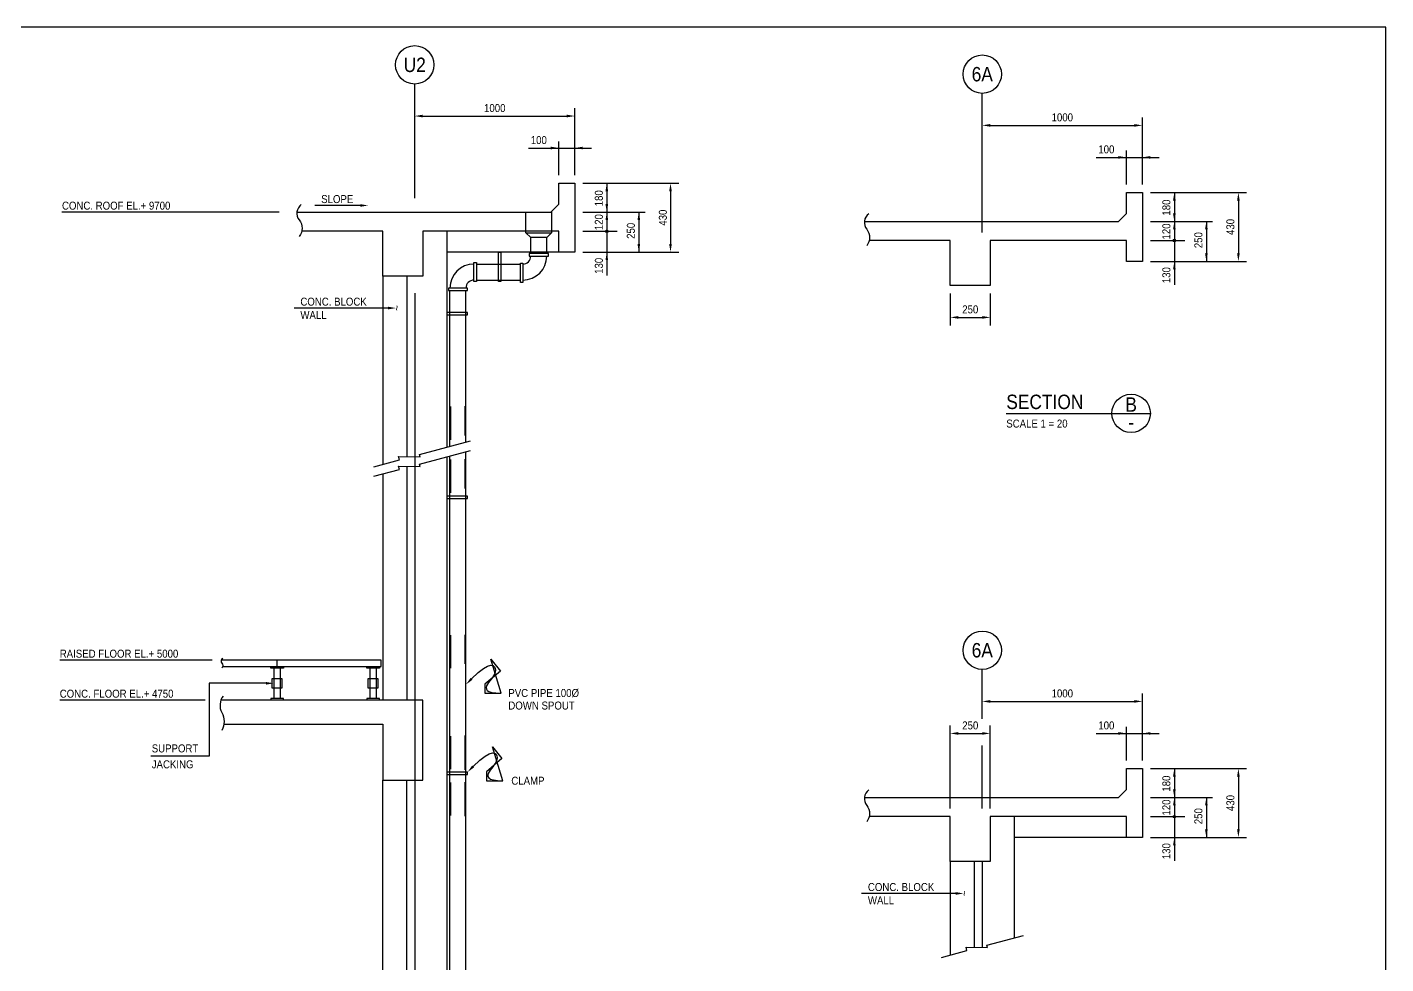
# Model space of a CAD drawing. Extents: x 300 to 84012, y 300 to 58945.
# Drawn here: x 41211 to 83652, y 29677 to 58945 of the extents above; entities that cross this region are included whole.
import ezdxf
from ezdxf.enums import TextEntityAlignment as Align

# ---------------------------------------------------------------- set-up
doc = ezdxf.new("R2010")
doc.units = 0
doc.header["$LTSCALE"] = 1000
for name, pattern in [('CENTER', [0]), ('HIDDEN', [0]), ('HIDDEN2', [0])]:
    doc.linetypes.add(name, pattern=pattern)
doc.layers.get('0').update_dxf_attribs({"linetype": 'CONTINUOUS'})
doc.layers.add('AS', color=4, linetype='CENTER')
doc.layers.add('DIM', color=2, linetype='CONTINUOUS')

msp = doc.modelspace()

# ---------------------------------------------------------------- linework, layer by layer
at = {"color": 0}
for p, q in [((51614.11893170331, 53373.29768037827), (50199.37021349423, 53373.29768037827)), ((54317.93074221056, 52567.80265123311), (54317.93074221056, 45819.30451226581)), ((56942.93074221057, 51867.80265123312), (56942.93074221056, 52367.80265123309)), ((57442.93074221058, 51867.80265123311), (57442.93074221058, 52367.80265123309)), ((57817.93074221042, 51917.80265123311), (57817.93074221049, 52567.80265123308)), ((57817.93074221056, 51917.80265123311), (54317.93074221056, 51917.80265123311)), ((55242.93074221056, 51542.80265123308), (56617.93074221057, 51542.80265123309)), ((52317.93074221056, 51167.80265123311), (52317.93074221057, 45283.40612740357)), ((53067.93074221056, 51167.80265123311), (53067.93074221056, 45524.8156976764)), ((55242.93074221056, 51042.8026512331), (56617.93074221056, 51042.80265123311)), ((54417.93074221056, 45846.09943150892), (54417.93074221056, 50717.8026512331)), ((54917.93074221056, 45980.07402772448), (54917.93074221056, 50717.80265123311)), ((52485.11289438619, 50167.80265123311), (49549.70222459185, 50167.80265123311)), ((71796.61065594463, 46876.52721813363), (76296.61065594463, 46876.52721813363)), ((54317.93074221057, 45519.90327652207), (54317.93074221057, 12167.8026512331)), ((54417.93074221056, 15242.80265123309), (54417.93074221056, 45546.69819576518)), ((54917.93074221056, 15242.80265123309), (54917.93074221056, 45680.67279198074)), ((53067.93074221056, 45225.41446193265), (53067.93074221055, 37917.80265123311)), ((52317.93074221056, 44984.00489165982), (52317.93074221056, 37917.80265123311)), ((49017.93074221056, 38967.80265123311), (49017.93074221056, 39167.80265123311)), ((48917.93074221056, 38917.80265123311), (48917.93074221056, 37967.80265123309)), ((49117.93074221056, 38917.80265123311), (49117.93074221056, 37967.80265123309)), ((51917.93074221056, 38917.80265123311), (51917.93074221056, 37967.80265123309)), ((52117.93074221056, 38917.80265123311), (52117.93074221056, 37967.80265123309)), ((46891.74726793439, 36167.80265123311), (45077.48390437855, 36167.80265123311)), ((53067.93074221057, 16167.80265123311), (53067.93074221044, 35417.80265123311)), ((72046.61065594463, 34276.52721813363), (72046.61065594463, 30485.78895413095)), ((75546.61065594462, 33626.52721813363), (72046.61065594463, 33626.52721813363)), ((70046.61065594462, 32876.52721813363), (70046.61065594462, 29949.8905692687)), ((70796.61065594462, 32876.52721813363), (70796.61065594463, 30191.30013954155)), ((70213.79280812026, 31876.52721813363), (67278.3821383259, 31876.52721813363)), ((71193.8349066945, 30257.28838079453), (72330.77620275505, 30561.93088291555)), ((69772.81490209502, 29876.52721813363), (70567.90935364387, 30089.57213433261))]:
    msp.add_line(p, q, dxfattribs=at)
at = {"color": 0, "linetype": 'HIDDEN'}
for p, q in [((54442.93074221055, 46052.45425166242), (54442.93074221055, 47087.73423148434)), ((54892.93074221056, 46186.42884787799), (54892.93074221056, 47101.37154114128)), ((54442.93074221055, 44399.00391926314), (54442.93074221055, 45434.28389908507)), ((54892.93074221056, 44532.97851547871), (54892.93074221056, 45447.921208742)), ((54442.93074221055, 38912.55490090241), (54442.93074221055, 39947.83488072433)), ((54892.93074221056, 39046.52949711798), (54892.93074221056, 39961.47219038127)), ((54442.93074221055, 35758.65450348226), (54442.93074221055, 36793.93448330418)), ((54892.93074221056, 35743.41076878849), (54892.93074221056, 36807.57179296111)), ((54442.93074221055, 34306.67489976891), (54442.93074221055, 35341.95487959083)), ((54892.93074221056, 34291.43116507514), (54892.93074221056, 35355.59218924776))]:
    msp.add_line(p, q, dxfattribs=at)
at = {"color": 0}
for points in [[(83652.44755244756, 300), (83652.44755244756, 58945.11723195994), (300, 58945.11723195994), (300, 300)], [(55930.43074221056, 50992.80265123311), (55930.43074221056, 51917.80265123311), (56005.43074221056, 51917.80265123311), (56005.43074221057, 50992.80265123311)], [(57492.93074221056, 51792.80265123311), (57492.93074221056, 51867.80265123311), (56892.93074221057, 51867.80265123311), (56892.93074221057, 51792.8026512331)], [(55167.93074221055, 50992.80265123311), (55167.93074221056, 51592.8026512331), (55242.93074221056, 51592.8026512331), (55242.93074221056, 50992.80265123311)], [(56617.93074221056, 50967.80265123311), (56617.93074221057, 51567.8026512331), (56692.93074221057, 51567.8026512331), (56692.93074221058, 50967.80265123311)], [(54967.93074221056, 50717.80265123311), (54967.93074221056, 50792.80265123311), (54367.93074221056, 50792.80265123311), (54367.93074221056, 50717.8026512331)], [(54967.93074221054, 49955.30265123311), (54967.93074221054, 50030.30265123311), (54317.93074221054, 50030.30265123311), (54317.93074221054, 49955.3026512331)], [(54967.93074221054, 44215.73809658245), (54967.93074221054, 44290.73809658245), (54317.93074221054, 44290.73809658246), (54317.93074221054, 44215.73809658244)], [(49167.93074221056, 38292.8026512331), (48867.93074221055, 38292.8026512331), (48867.93074221055, 38592.8026512331), (49167.93074221055, 38592.8026512331)], [(52167.93074221056, 38292.8026512331), (51867.93074221055, 38292.8026512331), (51867.93074221055, 38592.8026512331), (52167.93074221055, 38592.8026512331)], [(54967.93074221054, 35592.8026512331), (54967.93074221054, 35667.8026512331), (54317.93074221054, 35667.80265123311), (54317.93074221054, 35592.80265123309)]]:
    msp.add_lwpolyline(points, close=True, dxfattribs=at)
for points in [[(49636.22511071468, 53167.80265123311), (57567.93074221056, 53167.80265123311), (57817.93074221056, 53417.80265123311), (57817.93074221056, 54067.80265123311), (58317.93074221056, 54067.80265123311), (58317.93074221056, 51917.80265123311), (57817.93074221056, 51917.80265123311), (57817.93074221055, 52567.80265123311), (53567.93074221057, 52567.80265123311), (53567.93074221056, 51167.80265123311), (52317.93074221056, 51167.80265123311), (52317.93074221056, 52567.80265123311), (49787.40744363247, 52567.80265123311)], [(67364.90502444874, 52876.52721813363), (75296.61065594462, 52876.52721813363), (75546.61065594462, 53126.52721813363), (75546.61065594462, 53776.52721813363), (76046.61065594462, 53776.52721813363), (76046.61065594462, 51626.52721813363), (75546.61065594462, 51626.52721813363), (75546.6106559446, 52276.52721813363), (71296.61065594463, 52276.52721813363), (71296.61065594463, 50876.52721813363), (70046.61065594462, 50876.52721813363), (70046.61065594462, 52276.52721813363), (67516.08735736653, 52276.52721813363)], [(52044.13498836096, 45210.04277626849), (52839.22943990982, 45423.08769246747), (52810.97050907237, 45528.5514581204), (53484.45908383177, 45518.76009100361), (53465.15499296043, 45590.80393892939), (55063.80254435595, 46019.16025930781)], [(52044.13498836096, 44910.64154052475), (52839.22943990982, 45123.68645672373), (52810.97050907237, 45229.15022237666), (53484.45908383177, 45219.35885525987), (53465.15499296043, 45291.40270318565), (55063.80254435595, 45719.75902356407)], [(47317.93074221057, 38967.80265123311), (52267.93074221056, 38967.80265123311), (52267.93074221056, 39167.80265123311), (47273.81378177017, 39167.80265123311)], [(55093.2010726087, 38583.08528157591), (55093.2010726087, 38583.08528157591), (55297.93782648454, 38776.56054526801), (55463.85440019835, 38905.06493365306), (55594.41329530706, 38978.18842034446), (55693.07701336754, 39005.52097895562), (55763.30805593671, 38996.65258309996), (55808.56892457146, 38961.17320639088), (55832.3221208287, 38908.67282244177), (55838.03014626532, 38848.74140486605), (55829.03975328278, 38789.32562044763), (55808.2346976608, 38731.79890865237), (55778.38298602361, 38675.89140211667), (55742.2526249955, 38621.33323347689), (55702.6116212007, 38567.85453536941), (55662.2279812635, 38515.18544043061), (55623.86971180813, 38463.05608129687), (55590.30481945886, 38411.19659060457), (55564.67262872426, 38359.65194609045), (55551.59773564999, 38309.7265058928), (55556.07605416606, 38263.03947325026), (55583.10349820245, 38221.2100514015), (55637.67598168914, 38185.85744358518), (55724.78941855611, 38158.60085303996), (55849.43972273335, 38141.05948300446), (56016.62280815084, 38134.85253671738), (55694.00376898864, 39194.1715728206), (55993.57861841161, 38825.71271167357), (55509.65005966832, 38411.19657910793), (55509.65005966832, 38134.85253671738), (56016.62280815084, 38134.85253671738)], [(49217.93074221056, 38967.80265123311), (49217.93074221056, 38917.80265123311), (48817.93074221056, 38917.80265123311), (48817.93074221056, 38967.80265123311)], [(52217.93074221056, 38967.80265123311), (52217.93074221056, 38917.80265123311), (51817.93074221056, 38917.80265123311), (51817.93074221056, 38967.80265123311)], [(47357.02391428629, 37167.80265123311), (52317.93074221056, 37167.80265123311), (52317.93074221056, 35417.80265123311), (53567.93074221056, 35417.80265123311), (53567.93074221056, 37917.80265123311), (47262.76775043173, 37917.80265123311)], [(49217.93074221056, 37917.8026512331), (49217.93074221056, 37967.8026512331), (48817.93074221056, 37967.8026512331), (48817.93074221056, 37917.8026512331)], [(52217.93074221056, 37917.8026512331), (52217.93074221056, 37967.8026512331), (51817.93074221056, 37967.8026512331), (51817.93074221056, 37917.8026512331)], [(55143.20107260869, 35846.07298326321), (55143.20107260869, 35846.07298326321), (55347.93782648452, 36039.5482469553), (55513.85440019834, 36168.05263534035), (55644.41329530704, 36241.17612203175), (55743.07701336753, 36268.50868064292), (55813.30805593669, 36259.64028478725), (55858.56892457145, 36224.16090807817), (55882.32212082869, 36171.66052412906), (55888.0301462653, 36111.72910655334), (55879.03975328277, 36052.31332213492), (55858.23469766078, 35994.78661033967), (55828.3829860236, 35938.87910380396), (55792.25262499548, 35884.32093516418), (55752.61162120069, 35830.84223705671), (55712.22798126348, 35778.17314211791), (55673.86971180811, 35726.04378298416), (55640.30481945885, 35674.18429229186), (55614.67262872424, 35622.63964777774), (55601.59773564998, 35572.71420758009), (55606.07605416605, 35526.02717493755), (55633.10349820244, 35484.1977530888), (55687.67598168912, 35448.84514527248), (55774.78941855609, 35421.58855472725), (55899.43972273333, 35404.04718469176), (56066.62280815082, 35397.84023840467), (55744.00376898862, 36457.15927450789), (56043.57861841159, 36088.70041336086), (55559.6500596683, 35674.18428079522), (55559.6500596683, 35397.84023840467), (56066.62280815082, 35397.84023840467)], [(67364.90502444874, 34876.52721813363), (75296.61065594462, 34876.52721813363), (75546.61065594462, 35126.52721813363), (75546.61065594462, 35776.52721813363), (76046.61065594462, 35776.52721813363), (76046.61065594462, 33626.52721813363), (75546.61065594462, 33626.52721813363), (75546.6106559446, 34276.52721813363), (71296.61065594463, 34276.52721813363), (71296.61065594463, 32876.52721813363), (70046.61065594462, 32876.52721813363), (70046.61065594462, 34276.52721813363), (67516.08735736653, 34276.52721813363)], [(50317.93074221058, 10667.80265123311), (50317.93074221057, 12167.80265123311), (52317.93074221057, 12167.80265123311), (52317.93074221046, 35417.80265123311)], [(70567.90935364387, 30089.57213433261), (70539.65042280643, 30195.03589998555), (71213.13899756582, 30185.24453286875), (71193.8349066945, 30257.28838079453)]]:
    msp.add_lwpolyline(points, dxfattribs=at)
for points in [[(49774.94781931926, 53402.58240924153, 0.4307159486512527), (49707.51436527604, 52919.63471208417, -0.3507425175111643), (49707.51436527603, 52402.9931339201)], [(67503.62773305333, 53111.30697614205, 0.4307159486512527), (67436.1942790101, 52628.3592789847, -0.3507425175111643), (67436.1942790101, 52111.71770082062)], [(47319.21663347213, 39213.5550061539, 0.5177386597960786), (47290.75793769985, 39071.35697798783, -0.3982250371693096), (47290.75793769984, 38918.22054445231)], [(47330.69114064192, 38043.40659019756, 0.2936667214286727), (47292.01765614417, 37531.32926850987, -0.2531557235486464), (47292.01765614417, 36970.94276032486)], [(67503.62773305333, 35111.30697614205, 0.4307159486512527), (67436.1942790101, 34628.3592789847, -0.3507425175111643), (67436.1942790101, 34111.71770082062)]]:
    msp.add_lwpolyline(points, format="xyb", dxfattribs=at)
at = {"color": 0, "linetype": 'HIDDEN2'}
msp.add_lwpolyline([(57592.93074221057, 53192.80265123313), (57592.93074221057, 52517.80265123311), (57442.93074221058, 52367.80265123309), (56942.93074221056, 52367.80265123309), (56792.93074221057, 52517.80265123311), (56792.93074221057, 53167.80265123311)], dxfattribs=at)
at = {"color": 0}
for centre, radius in [((53317.93074221057, 57767.80265123298), 600), ((71046.61065594463, 57476.5272181335), 600), ((59317.93074221057, 52567.80265123311), 40.41286210150429), ((77046.61065594463, 52276.52721813363), 40.41286210150429), ((75696.61065594463, 46876.52721813363), 600), ((71046.61065594463, 39476.5272181335), 600), ((77046.61065594463, 34276.52721813363), 40.41286210150429)]:
    msp.add_circle(centre, radius, dxfattribs=at)
for centre, radius, start, end in [((56692.93074221057, 51792.8026512331), 250, 270.0000000000003, 0), ((56692.93074221057, 51792.80265123311), 750, 270, 0), ((55167.93074221056, 50792.80265123309), 750, 90, 179.9999999999998), ((55167.93074221056, 50792.80265123311), 250, 90, 180)]:
    msp.add_arc(centre, radius, start, end, dxfattribs=at)
for points in [[(51614.11893170331, 53414.96434704493), (51614.11893170331, 53331.6310137116), (51864.11893170331, 53373.29768037827)], [(52485.11289438619, 50209.46931789978), (52485.11289438619, 50126.13598456645), (52735.11289438619, 50167.80265123311)], [(55122.91279461372, 38553.87355984289), (55063.48935060368, 38612.29700330894), (54917.93074221056, 38404.81494954581)], [(55172.91279461371, 35816.86126153018), (55113.48935060367, 35875.28470499623), (54967.93074221054, 35667.8026512331)], [(70213.79280812026, 31918.1938848003), (70213.79280812026, 31834.86055146697), (70463.79280812026, 31876.52721813363)]]:
    msp.add_solid(points, dxfattribs=at)
at = {"layer": 'AS', "color": 0}
for p, q in [((53317.93074221056, 50628.75950072566), (53317.93074221056, 10173.58403506301)), ((71046.61065594462, 32876.52721813363), (71046.61065594462, 30187.66556893272))]:
    msp.add_line(p, q, dxfattribs=at)
at = {"layer": 'DIM', "color": 0}
for p, q in [((53317.93074221057, 53599.44895455806), (53317.93074221057, 57167.80265123311)), ((71046.61065594463, 52526.52721813363), (71046.61065594463, 56876.52721813363)), ((53567.93074221057, 56167.80265123311), (58067.93074221056, 56167.80265123311)), ((58317.93074221056, 54317.80265123311), (58317.93074221056, 56417.80265123311)), ((76046.61065594462, 54026.52721813363), (76046.61065594462, 56126.52721813363)), ((71296.61065594463, 55876.52721813363), (75796.61065594462, 55876.52721813363)), ((57817.93074221056, 54317.80265123311), (57817.93074221056, 55377.56611369669)), ((56874.40169465094, 55167.80265123311), (58842.42782890853, 55167.80265123311)), ((74603.08160838501, 54876.52721813363), (76571.10774264259, 54876.52721813363)), ((75546.61065594462, 54026.52721813363), (75546.61065594462, 55086.29068059721)), ((58567.93074221056, 54067.80265123311), (61567.93074221057, 54067.80265123311)), ((59317.93074221057, 54067.80265123311), (59317.93074221057, 51187.43836343464)), ((61307.57196115943, 53817.80265123311), (61307.57196115943, 52167.80265123311)), ((76296.61065594462, 53776.52721813363), (79296.61065594463, 53776.52721813363)), ((77046.61065594463, 53776.52721813363), (77046.61065594463, 50896.16293033516)), ((79046.61065594463, 53526.52721813363), (79046.61065594463, 51876.52721813363)), ((49086.98360258632, 53167.80265123311), (42298.65652339015, 53167.80265123311)), ((58567.93074221056, 53167.80265123311), (60512.86304173499, 53167.80265123311)), ((60317.93074221057, 53167.80265123311), (60317.93074221056, 51917.80265123311)), ((76296.61065594462, 52876.52721813363), (78241.54295546905, 52876.52721813363)), ((78046.61065594463, 52876.52721813363), (78046.61065594462, 51626.52721813363)), ((58567.93074221056, 52567.80265123311), (59645.95407579127, 52567.80265123311)), ((76296.61065594462, 52276.52721813363), (77374.63398952533, 52276.52721813363)), ((58567.93074221056, 51917.80265123311), (61567.93074221057, 51917.80265123311)), ((76296.61065594462, 51626.52721813363), (79296.61065594463, 51626.52721813363)), ((70046.61065594462, 50626.52721813363), (70046.61065594462, 49626.52721813363)), ((71296.61065594463, 50626.52721813363), (71296.61065594463, 49626.52721813363)), ((70296.61065594462, 49876.52721813363), (71046.61065594463, 49876.52721813363)), ((46993.22848647748, 39167.80265123311), (42228.60451493286, 39167.80265123311)), ((71046.61065594463, 37332.5520924208), (71046.61065594463, 38876.52721813363)), ((48667.93074221056, 38442.8026512331), (46891.74726793439, 38442.8026512331)), ((46891.74726793439, 38442.80265123311), (46891.74726793439, 36167.80265123311)), ((46768.66716985626, 37917.80265123311), (42228.60451493286, 37917.80265123311)), ((71296.61065594463, 37876.52721813363), (75796.61065594462, 37876.52721813363)), ((76046.61065594462, 36026.52721813363), (76046.61065594462, 38126.52721813363)), ((70046.61065594462, 34526.52721813363), (70046.61065594462, 37126.52721813363)), ((71296.61065594463, 34526.52721813363), (71296.61065594463, 37126.52721813363)), ((75546.61065594462, 36026.52721813363), (75546.61065594462, 37086.29068059721)), ((70296.61065594462, 36876.52721813363), (71046.61065594463, 36876.52721813363)), ((74603.08160838501, 36876.52721813363), (76571.10774264259, 36876.52721813363)), ((71046.61065594463, 34526.52721813363), (71046.61065594463, 36498.37229490039)), ((76296.61065594462, 35776.52721813363), (79296.61065594463, 35776.52721813363)), ((77046.61065594463, 35776.52721813363), (77046.61065594463, 32896.16293033516)), ((79046.61065594463, 35526.52721813363), (79046.61065594463, 33876.52721813363)), ((76296.61065594462, 34876.52721813363), (78241.54295546905, 34876.52721813363)), ((78046.61065594463, 34876.52721813363), (78046.61065594462, 33626.52721813363)), ((76296.61065594462, 34276.52721813363), (77374.63398952533, 34276.52721813363)), ((76296.61065594462, 33626.52721813363), (79296.61065594463, 33626.52721813363))]:
    msp.add_line(p, q, dxfattribs=at)
at = {"layer": 'DIM', "color": 0, "linetype": 'HIDDEN2'}
msp.add_line((56792.93074221057, 52517.80265123311), (57592.93074221057, 52517.80265123311), dxfattribs=at)
at = {"layer": 'DIM', "color": 0}
for points in [[(53567.93074221057, 56209.46931789978), (53567.93074221057, 56126.13598456645), (53317.93074221057, 56167.80265123311)], [(58067.93074221056, 56209.46931789978), (58067.93074221056, 56126.13598456645), (58317.93074221056, 56167.80265123311)], [(71296.61065594463, 55918.1938848003), (71296.61065594463, 55834.86055146697), (71046.61065594463, 55876.52721813363)], [(75796.61065594462, 55918.1938848003), (75796.61065594462, 55834.86055146697), (76046.61065594462, 55876.52721813363)], [(57567.93074221055, 55209.46931789978), (57567.93074221055, 55126.13598456645), (57817.93074221055, 55167.80265123311)], [(58567.93074221056, 55209.46931789978), (58567.93074221056, 55126.13598456645), (58317.93074221056, 55167.80265123311)], [(75296.6106559446, 54918.1938848003), (75296.6106559446, 54834.86055146697), (75546.6106559446, 54876.52721813363)], [(76296.61065594462, 54918.1938848003), (76296.61065594462, 54834.86055146697), (76046.61065594462, 54876.52721813363)], [(59276.2640755439, 53817.80265123311), (59359.59740887723, 53817.80265123311), (59317.93074221057, 54067.80265123311)], [(61265.90529449276, 53817.80265123311), (61349.23862782609, 53817.80265123311), (61307.57196115943, 54067.80265123311)], [(77004.94398927796, 53526.52721813363), (77088.27732261129, 53526.52721813363), (77046.61065594463, 53776.52721813363)], [(79004.94398927796, 53526.52721813363), (79088.27732261129, 53526.52721813363), (79046.61065594463, 53776.52721813363)], [(59276.2640755439, 53417.80265123311), (59359.59740887723, 53417.80265123311), (59317.93074221057, 53167.80265123311)], [(59276.2640755439, 52917.80265123311), (59359.59740887723, 52917.80265123311), (59317.93074221057, 53167.80265123311)], [(60276.2640755439, 52917.80265123311), (60359.59740887723, 52917.80265123311), (60317.93074221057, 53167.80265123311)], [(77004.94398927796, 53126.52721813363), (77088.27732261129, 53126.52721813363), (77046.61065594463, 52876.52721813363)], [(77004.94398927796, 52626.52721813363), (77088.27732261129, 52626.52721813363), (77046.61065594463, 52876.52721813363)], [(78004.94398927796, 52626.52721813363), (78088.27732261129, 52626.52721813363), (78046.61065594463, 52876.52721813363)], [(59276.2640755439, 51667.80265123311), (59359.59740887723, 51667.80265123311), (59317.93074221057, 51917.80265123311)], [(60276.2640755439, 52167.80265123311), (60359.59740887723, 52167.80265123311), (60317.93074221057, 51917.80265123311)], [(61265.90529449276, 52167.80265123311), (61349.23862782609, 52167.80265123311), (61307.57196115943, 51917.80265123311)], [(78004.94398927796, 51876.52721813363), (78088.27732261129, 51876.52721813363), (78046.61065594463, 51626.52721813363)], [(79004.94398927796, 51876.52721813363), (79088.27732261129, 51876.52721813363), (79046.61065594463, 51626.52721813363)], [(77004.94398927796, 51376.52721813363), (77088.27732261129, 51376.52721813363), (77046.61065594463, 51626.52721813363)], [(70296.61065594462, 49918.1938848003), (70296.61065594462, 49834.86055146697), (70046.61065594462, 49876.52721813363)], [(71046.61065594463, 49918.1938848003), (71046.61065594463, 49834.86055146697), (71296.61065594463, 49876.52721813363)], [(48667.93074221056, 38484.46931789976), (48667.93074221056, 38401.13598456643), (48917.93074221056, 38442.8026512331)], [(71296.61065594463, 37918.1938848003), (71296.61065594463, 37834.86055146697), (71046.61065594463, 37876.52721813363)], [(75796.61065594462, 37918.1938848003), (75796.61065594462, 37834.86055146697), (76046.61065594462, 37876.52721813363)], [(70296.61065594462, 36918.1938848003), (70296.61065594462, 36834.86055146697), (70046.61065594462, 36876.52721813363)], [(71046.61065594463, 36918.1938848003), (71046.61065594463, 36834.86055146697), (71296.61065594463, 36876.52721813363)], [(75296.6106559446, 36918.1938848003), (75296.6106559446, 36834.86055146697), (75546.6106559446, 36876.52721813363)], [(76296.61065594462, 36918.1938848003), (76296.61065594462, 36834.86055146697), (76046.61065594462, 36876.52721813363)], [(77004.94398927796, 35526.52721813363), (77088.27732261129, 35526.52721813363), (77046.61065594463, 35776.52721813363)], [(79004.94398927796, 35526.52721813363), (79088.27732261129, 35526.52721813363), (79046.61065594463, 35776.52721813363)], [(77004.94398927796, 35126.52721813363), (77088.27732261129, 35126.52721813363), (77046.61065594463, 34876.52721813363)], [(77004.94398927796, 34626.52721813363), (77088.27732261129, 34626.52721813363), (77046.61065594463, 34876.52721813363)], [(78004.94398927796, 34626.52721813363), (78088.27732261129, 34626.52721813363), (78046.61065594463, 34876.52721813363)], [(77004.94398927796, 33376.52721813363), (77088.27732261129, 33376.52721813363), (77046.61065594463, 33626.52721813363)], [(78004.94398927796, 33876.52721813363), (78088.27732261129, 33876.52721813363), (78046.61065594463, 33626.52721813363)], [(79004.94398927796, 33876.52721813363), (79088.27732261129, 33876.52721813363), (79046.61065594463, 33626.52721813363)]]:
    msp.add_solid(points, dxfattribs=at)

# ---------------------------------------------------------------- texts
at = {"color": 0, "width": 0.9}
for s, p in [('U2', (53317.93074221057, 57767.80265123298)), ('6A', (71046.61065594463, 57476.5272181335)), ('B', (75696.61065594463, 47153.09475512856)), ('-', (75696.61065594463, 46599.9596811387)), ('6A', (71046.61065594463, 39476.5272181335))]:
    msp.add_text(s, height=450, dxfattribs=at).set_placement(p, align=Align.MIDDLE)
for s, height, p in [('SLOPE', 250, (50395.27185816471, 53373.29768037827)), ('CONC. BLOCK', 250, (49745.60386926233, 50167.80265123311)), ('WALL', 250, (49745.60386926233, 49751.13598456644)), ('SECTION', 450, (71796.61065594463, 46876.52721813363)), ('SCALE 1 = 20', 250, (71796.61065594463, 46358.41128572882)), ('PVC PIPE 100%%C', 250, (56242.5021591406, 37939.04405611462)), ('DOWN SPOUT', 250, (56242.5021591406, 37547.55655925829)), ('SUPPORT', 250, (45102.98974406628, 36207.98306254322)), ('JACKING', 250, (45102.98974406628, 35710.95557325633)), ('CLAMP', 250, (56334.67910950399, 35198.63185403953)), ('CONC. BLOCK', 250, (67474.2837829964, 31876.52721813363)), ('WALL', 250, (67474.2837829964, 31459.86055146696))]:
    msp.add_text(s, height=height, dxfattribs=at).set_placement(p, align=Align.BOTTOM_LEFT)
for p in [(52563.86209244226, 50255.81941463111), (70292.54200617633, 31964.54398153163)]:
    msp.add_text('~', height=250, rotation=270, dxfattribs=at).set_placement(p, align=Align.BOTTOM_LEFT)
at = {"layer": 'DIM', "color": 0, "width": 0.9}
for s, p in [('1000', (55817.93074221056, 56417.80265123311)), ('1000', (73546.61065594463, 56126.52721813363)), ('250', (70671.61065594463, 50126.52721813363)), ('1000', (73546.61065594463, 38126.52721813363)), ('250', (70671.61065594463, 37126.52721813363))]:
    msp.add_text(s, height=250, dxfattribs=at).set_placement(p, align=Align.MIDDLE_CENTER)
for p in [(57193.43290375488, 55417.80265123311), (74922.11281748895, 55126.52721813363), (74922.11281748895, 37126.52721813363)]:
    msp.add_text('100', height=250, dxfattribs=at).set_placement(p, align=Align.MIDDLE)
for s, p in [('CONC. ROOF EL.+ 9700', (42298.65652339015, 53167.80265123311)), ('RAISED FLOOR EL.+ 5000', (42228.60451493286, 39167.80265123311)), ('CONC. FLOOR EL.+ 4750', (42228.60451493286, 37917.80265123311))]:
    msp.add_text(s, height=250, dxfattribs=at).set_placement(p, align=Align.BOTTOM_LEFT)
for s, p in [('180', (59067.93074221057, 53599.22932384232)), ('180', (76796.61065594463, 53307.95389074284)), ('120', (59067.93074221057, 52852.02477952236)), ('250', (60067.93074221057, 52581.29859132038)), ('120', (76796.61065594463, 52560.74934642288)), ('250', (77796.61065594463, 52290.0231582209)), ('130', (59067.93074221057, 51487.56428329294)), ('130', (76796.61065594463, 51196.28885019346)), ('180', (76796.61065594463, 35307.95389074284)), ('120', (76796.61065594463, 34560.74934642288)), ('250', (77796.61065594463, 34290.0231582209)), ('130', (76796.61065594463, 33196.28885019346))]:
    msp.add_text(s, height=250, rotation=90, dxfattribs=at).set_placement(p, align=Align.MIDDLE)
for p in [(61067.93074221057, 52992.80265123311), (78796.61065594463, 52701.52721813363), (78796.61065594463, 34701.52721813363)]:
    msp.add_text('430', height=250, rotation=90, dxfattribs=at).set_placement(p, align=Align.MIDDLE_CENTER)

doc.saveas('drawing.dxf')
